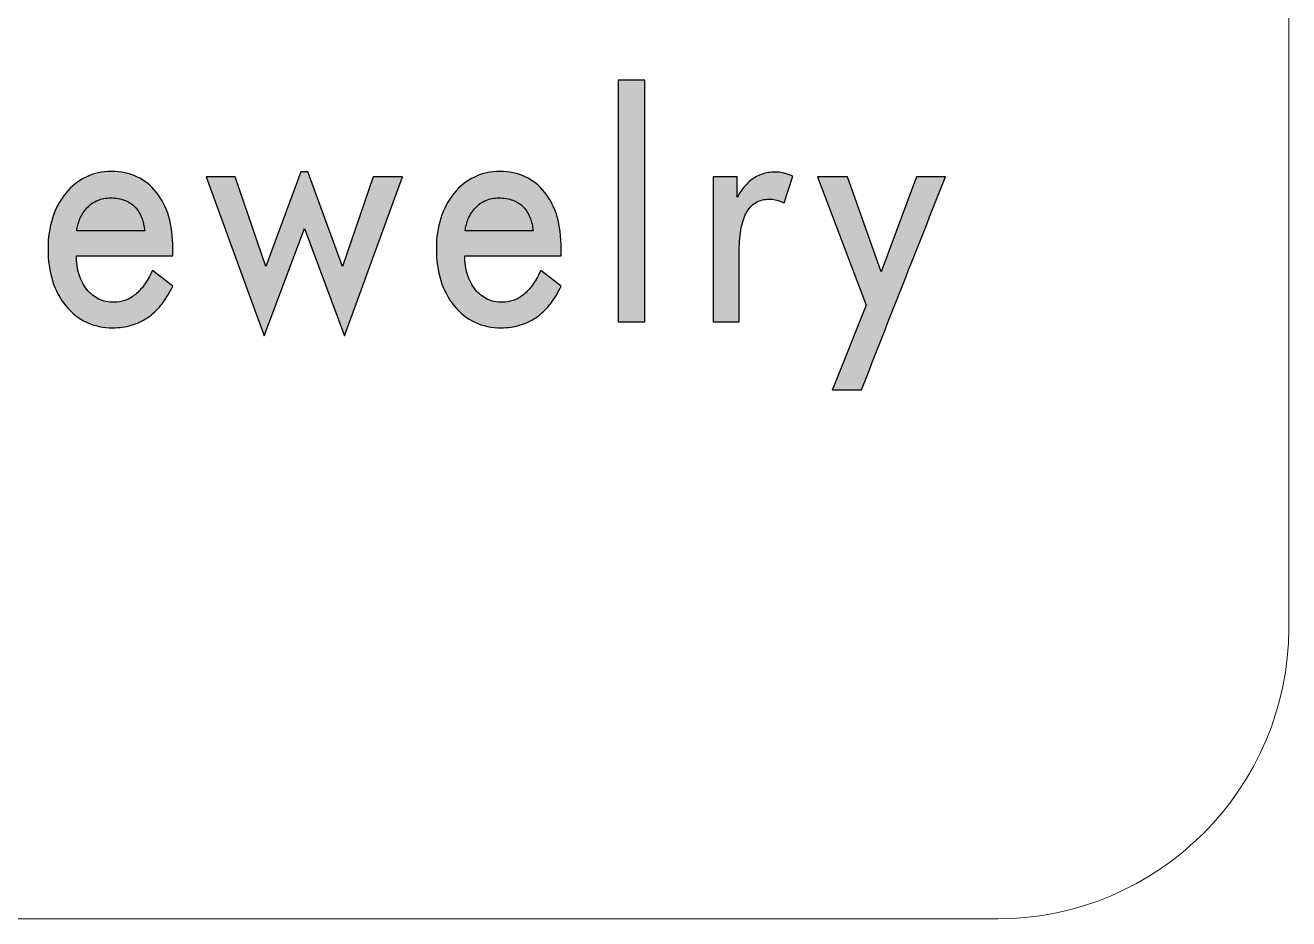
# Model space of a CAD drawing. Header units: millimetres. Extents: x -87.7 to -37.9, y -26.6 to 23.2.
# Drawn here: x -55.18 to -37.85, y -26.61 to -14.36 of the extents above; entities that cross this region are included whole.
import ezdxf

# ---------------------------------------------------------------- set-up
doc = ezdxf.new("R2010")
doc.units = ezdxf.units.MM
doc.header["$MEASUREMENT"] = 0
doc.layers.add('Layer 1', color=7, linetype='Continuous')

msp = doc.modelspace()

# ---------------------------------------------------------------- hatches: boundary and pattern name
at = {"layer": 'Layer 1', "true_color": 0x363435}
h = msp.add_hatch(color=250, dxfattribs=at)
edge = h.paths.add_edge_path()
edge.add_spline(control_points=[(-47.014, -15.1109), (-47.014, -15.1109), (-46.6844, -15.1109), (-46.6844, -15.1109), (-46.6844, -15.1109), (-46.6844, -18.4257), (-46.6844, -18.4257), (-46.6844, -18.4257), (-47.052, -18.4257), (-47.052, -18.4257), (-47.052, -18.4257), (-47.052, -15.1109), (-47.052, -15.1109), (-47.052, -15.1109), (-47.014, -15.1109), (-47.014, -15.1109)], knot_values=[0, 0, 0, 0, 0.2, 0.2, 0.2, 0.4, 0.4, 0.4, 0.6, 0.6, 0.6, 0.8, 0.8, 0.8, 1, 1, 1, 1], degree=3, periodic=1)
h = msp.add_hatch(color=250, dxfattribs=at)
edge = h.paths.add_edge_path()
edge.add_spline(control_points=[(-53.197, -17.5188), (-53.197, -17.5188), (-54.4816, -17.5188), (-54.4816, -17.5188), (-54.4809, -17.614), (-54.4688, -17.7), (-54.4452, -17.7765), (-54.4212, -17.8543), (-54.3852, -17.9232), (-54.3373, -17.9825), (-54.2899, -18.0409), (-54.2352, -18.0849), (-54.1738, -18.1139), (-54.1125, -18.143), (-54.0434, -18.1575), (-53.9669, -18.1575), (-53.9152, -18.1575), (-53.866, -18.1495), (-53.8198, -18.1336), (-53.7732, -18.1178), (-53.7288, -18.0937), (-53.6874, -18.0618), (-53.6451, -18.0294), (-53.6047, -17.9882), (-53.567, -17.9389), (-53.5286, -17.8889), (-53.4927, -17.8301), (-53.4593, -17.7627), (-53.4593, -17.7627), (-53.4387, -17.7213), (-53.4387, -17.7213), (-53.4387, -17.7213), (-53.1607, -17.9354), (-53.1607, -17.9354), (-53.1607, -17.9354), (-53.1742, -17.9631), (-53.1742, -17.9631), (-53.2174, -18.0521), (-53.2669, -18.1305), (-53.3223, -18.198), (-53.3782, -18.2661), (-53.4405, -18.3232), (-53.5082, -18.3689), (-53.5762, -18.4148), (-53.6502, -18.4496), (-53.7294, -18.4726), (-53.8082, -18.4956), (-53.8927, -18.5071), (-53.9816, -18.5071), (-54.1142, -18.5071), (-54.2347, -18.4818), (-54.3426, -18.4314), (-54.4505, -18.381), (-54.5459, -18.3053), (-54.6276, -18.2046), (-54.7088, -18.1049), (-54.7701, -17.9893), (-54.8107, -17.8586), (-54.8509, -17.7287), (-54.8712, -17.5838), (-54.8712, -17.4243), (-54.8712, -17.2708), (-54.8511, -17.1308), (-54.8112, -17.0045), (-54.771, -16.8776), (-54.7102, -16.7642), (-54.6294, -16.6649), (-54.5479, -16.5651), (-54.4543, -16.4898), (-54.3493, -16.4398), (-54.2443, -16.3897), (-54.1277, -16.3645), (-53.9998, -16.3645), (-53.7411, -16.3645), (-53.5353, -16.4601), (-53.3837, -16.6508), (-53.3087, -16.745), (-53.2522, -16.8568), (-53.2147, -16.9851), (-53.1776, -17.1121), (-53.159, -17.2559), (-53.159, -17.4158), (-53.159, -17.4158), (-53.159, -17.5188), (-53.159, -17.5188), (-53.159, -17.5188), (-53.197, -17.5188), (-53.197, -17.5188)], knot_values=[0, 0, 0, 0, 0.0344828, 0.0344828, 0.0344828, 0.0689655, 0.0689655, 0.0689655, 0.1034483, 0.1034483, 0.1034483, 0.137931, 0.137931, 0.137931, 0.1724138, 0.1724138, 0.1724138, 0.2068966, 0.2068966, 0.2068966, 0.2413793, 0.2413793, 0.2413793, 0.2758621, 0.2758621, 0.2758621, 0.3103448, 0.3103448, 0.3103448, 0.3448276, 0.3448276, 0.3448276, 0.3793103, 0.3793103, 0.3793103, 0.4137931, 0.4137931, 0.4137931, 0.4482759, 0.4482759, 0.4482759, 0.4827586, 0.4827586, 0.4827586, 0.5172414, 0.5172414, 0.5172414, 0.5517241, 0.5517241, 0.5517241, 0.5862069, 0.5862069, 0.5862069, 0.6206897, 0.6206897, 0.6206897, 0.6551724, 0.6551724, 0.6551724, 0.6896552, 0.6896552, 0.6896552, 0.7241379, 0.7241379, 0.7241379, 0.7586207, 0.7586207, 0.7586207, 0.7931034, 0.7931034, 0.7931034, 0.8275862, 0.8275862, 0.8275862, 0.862069, 0.862069, 0.862069, 0.8965517, 0.8965517, 0.8965517, 0.9310345, 0.9310345, 0.9310345, 0.9655172, 0.9655172, 0.9655172, 1, 1, 1, 1], degree=3, periodic=1)
h = msp.add_hatch(color=250, dxfattribs=at)
edge = h.paths.add_edge_path()
edge.add_spline(control_points=[(-51.2971, -16.3938), (-51.2971, -16.3938), (-50.8338, -17.666), (-50.8338, -17.666), (-50.8338, -17.666), (-50.4113, -16.4376), (-50.4113, -16.4376), (-50.4113, -16.4376), (-50.009, -16.4376), (-50.009, -16.4376), (-50.009, -16.4376), (-50.8051, -18.6158), (-50.8051, -18.6158), (-50.8051, -18.6158), (-51.3545, -17.1477), (-51.3545, -17.1477), (-51.3545, -17.1477), (-51.9041, -18.6158), (-51.9041, -18.6158), (-51.9041, -18.6158), (-52.702, -16.4376), (-52.702, -16.4376), (-52.702, -16.4376), (-52.3035, -16.4376), (-52.3035, -16.4376), (-52.3035, -16.4376), (-51.8839, -17.6664), (-51.8839, -17.6664), (-51.8839, -17.6664), (-51.4046, -16.3687), (-51.4046, -16.3687), (-51.4046, -16.3687), (-51.3062, -16.3687), (-51.3062, -16.3687), (-51.3062, -16.3687), (-51.2971, -16.3938), (-51.2971, -16.3938)], knot_values=[0, 0, 0, 0, 0.0833333, 0.0833333, 0.0833333, 0.1666667, 0.1666667, 0.1666667, 0.25, 0.25, 0.25, 0.3333333, 0.3333333, 0.3333333, 0.4166667, 0.4166667, 0.4166667, 0.5, 0.5, 0.5, 0.5833333, 0.5833333, 0.5833333, 0.6666667, 0.6666667, 0.6666667, 0.75, 0.75, 0.75, 0.8333333, 0.8333333, 0.8333333, 0.9166667, 0.9166667, 0.9166667, 1, 1, 1, 1], degree=3, periodic=1)
h = msp.add_hatch(color=250, dxfattribs=at)
edge = h.paths.add_edge_path()
edge.add_spline(control_points=[(-47.87, -17.5188), (-47.87, -17.5188), (-49.1545, -17.5188), (-49.1545, -17.5188), (-49.1538, -17.614), (-49.1417, -17.7), (-49.1181, -17.7765), (-49.094, -17.8544), (-49.058, -17.9232), (-49.0099, -17.9825), (-48.9624, -18.041), (-48.9079, -18.0849), (-48.8467, -18.1139), (-48.7856, -18.1428), (-48.7165, -18.1575), (-48.6398, -18.1575), (-48.588, -18.1575), (-48.5387, -18.1495), (-48.4924, -18.1336), (-48.4458, -18.1177), (-48.4014, -18.0935), (-48.3599, -18.0617), (-48.3176, -18.0293), (-48.2773, -17.9881), (-48.2394, -17.9386), (-48.2012, -17.8886), (-48.1652, -17.8299), (-48.1319, -17.7627), (-48.1319, -17.7627), (-48.1113, -17.7212), (-48.1113, -17.7212), (-48.1113, -17.7212), (-47.8337, -17.9354), (-47.8337, -17.9354), (-47.8337, -17.9354), (-47.8472, -17.9631), (-47.8472, -17.9631), (-47.8901, -18.0519), (-47.9394, -18.1301), (-47.9947, -18.1976), (-48.0506, -18.2658), (-48.1129, -18.3231), (-48.1807, -18.3689), (-48.2492, -18.4149), (-48.3231, -18.4497), (-48.4023, -18.4726), (-48.4812, -18.4956), (-48.5656, -18.5071), (-48.6545, -18.5071), (-48.7868, -18.5071), (-48.9072, -18.4818), (-49.0152, -18.4313), (-49.1229, -18.3809), (-49.2182, -18.3052), (-49.3002, -18.2047), (-49.3816, -18.1051), (-49.4428, -17.9897), (-49.4835, -17.8588), (-49.5238, -17.729), (-49.5441, -17.5839), (-49.5441, -17.4243), (-49.5441, -17.2708), (-49.5239, -17.1308), (-49.484, -17.0045), (-49.4435, -16.8774), (-49.3829, -16.7641), (-49.3023, -16.6649), (-49.2208, -16.5651), (-49.1273, -16.4898), (-49.0222, -16.4398), (-48.9172, -16.3897), (-48.8007, -16.3645), (-48.6728, -16.3645), (-48.4133, -16.3645), (-48.2082, -16.4601), (-48.0567, -16.6508), (-47.9815, -16.745), (-47.9251, -16.8565), (-47.8877, -16.9848), (-47.8506, -17.1119), (-47.832, -17.2559), (-47.832, -17.4158), (-47.832, -17.4158), (-47.832, -17.5188), (-47.832, -17.5188), (-47.832, -17.5188), (-47.87, -17.5188), (-47.87, -17.5188)], knot_values=[0, 0, 0, 0, 0.0344828, 0.0344828, 0.0344828, 0.0689655, 0.0689655, 0.0689655, 0.1034483, 0.1034483, 0.1034483, 0.137931, 0.137931, 0.137931, 0.1724138, 0.1724138, 0.1724138, 0.2068966, 0.2068966, 0.2068966, 0.2413793, 0.2413793, 0.2413793, 0.2758621, 0.2758621, 0.2758621, 0.3103448, 0.3103448, 0.3103448, 0.3448276, 0.3448276, 0.3448276, 0.3793103, 0.3793103, 0.3793103, 0.4137931, 0.4137931, 0.4137931, 0.4482759, 0.4482759, 0.4482759, 0.4827586, 0.4827586, 0.4827586, 0.5172414, 0.5172414, 0.5172414, 0.5517241, 0.5517241, 0.5517241, 0.5862069, 0.5862069, 0.5862069, 0.6206897, 0.6206897, 0.6206897, 0.6551724, 0.6551724, 0.6551724, 0.6896552, 0.6896552, 0.6896552, 0.7241379, 0.7241379, 0.7241379, 0.7586207, 0.7586207, 0.7586207, 0.7931034, 0.7931034, 0.7931034, 0.8275862, 0.8275862, 0.8275862, 0.862069, 0.862069, 0.862069, 0.8965517, 0.8965517, 0.8965517, 0.9310345, 0.9310345, 0.9310345, 0.9655172, 0.9655172, 0.9655172, 1, 1, 1, 1], degree=3, periodic=1)
h = msp.add_hatch(color=250, dxfattribs=at)
edge = h.paths.add_edge_path()
edge.add_spline(control_points=[(-45.7473, -18.3877), (-45.7473, -18.3877), (-45.7473, -16.4376), (-45.7473, -16.4376), (-45.7473, -16.4376), (-45.4177, -16.4376), (-45.4177, -16.4376), (-45.4177, -16.4376), (-45.4177, -16.7163), (-45.4177, -16.7163), (-45.4015, -16.6883), (-45.385, -16.6621), (-45.3684, -16.638), (-45.3257, -16.576), (-45.2814, -16.5259), (-45.2356, -16.4881), (-45.1888, -16.4498), (-45.1368, -16.4208), (-45.08, -16.4017), (-45.0235, -16.3826), (-44.962, -16.3729), (-44.896, -16.3729), (-44.896, -16.3729), (-44.8421, -16.3755), (-44.8421, -16.3755), (-44.8421, -16.3755), (-44.7895, -16.3834), (-44.7895, -16.3834), (-44.7895, -16.3834), (-44.7393, -16.3958), (-44.7393, -16.3958), (-44.7393, -16.3958), (-44.6557, -16.4261), (-44.6557, -16.4261), (-44.6557, -16.4261), (-44.7733, -16.7928), (-44.7733, -16.7928), (-44.7733, -16.7928), (-44.8564, -16.7628), (-44.8564, -16.7628), (-44.8564, -16.7628), (-44.8983, -16.7519), (-44.8983, -16.7519), (-44.8983, -16.7519), (-44.9362, -16.7456), (-44.9362, -16.7456), (-44.9362, -16.7456), (-44.9743, -16.7436), (-44.9743, -16.7436), (-45.0433, -16.7436), (-45.1035, -16.7577), (-45.1541, -16.7855), (-45.2045, -16.8133), (-45.2469, -16.8557), (-45.281, -16.9121), (-45.3165, -16.9705), (-45.3433, -17.0447), (-45.3612, -17.1342), (-45.3794, -17.225), (-45.3885, -17.3323), (-45.3885, -17.4556), (-45.3885, -17.4556), (-45.3885, -18.4257), (-45.3885, -18.4257), (-45.3885, -18.4257), (-45.7473, -18.4257), (-45.7473, -18.4257), (-45.7473, -18.4257), (-45.7473, -18.3877), (-45.7473, -18.3877)], knot_values=[0, 0, 0, 0, 0.0434783, 0.0434783, 0.0434783, 0.0869565, 0.0869565, 0.0869565, 0.1304348, 0.1304348, 0.1304348, 0.173913, 0.173913, 0.173913, 0.2173913, 0.2173913, 0.2173913, 0.2608696, 0.2608696, 0.2608696, 0.3043478, 0.3043478, 0.3043478, 0.3478261, 0.3478261, 0.3478261, 0.3913043, 0.3913043, 0.3913043, 0.4347826, 0.4347826, 0.4347826, 0.4782609, 0.4782609, 0.4782609, 0.5217391, 0.5217391, 0.5217391, 0.5652174, 0.5652174, 0.5652174, 0.6086957, 0.6086957, 0.6086957, 0.6521739, 0.6521739, 0.6521739, 0.6956522, 0.6956522, 0.6956522, 0.7391304, 0.7391304, 0.7391304, 0.7826087, 0.7826087, 0.7826087, 0.826087, 0.826087, 0.826087, 0.8695652, 0.8695652, 0.8695652, 0.9130435, 0.9130435, 0.9130435, 0.9565217, 0.9565217, 0.9565217, 1, 1, 1, 1], degree=3, periodic=1)
h = msp.add_hatch(color=250, dxfattribs=at)
edge = h.paths.add_edge_path()
edge.add_spline(control_points=[(-44.0934, -19.3054), (-44.0934, -19.3054), (-43.6464, -18.199), (-43.6464, -18.199), (-43.6464, -18.199), (-44.3155, -16.4376), (-44.3155, -16.4376), (-44.3155, -16.4376), (-43.9032, -16.4376), (-43.9032, -16.4376), (-43.9032, -16.4376), (-43.444, -17.7376), (-43.444, -17.7376), (-43.444, -17.7376), (-42.9569, -16.4376), (-42.9569, -16.4376), (-42.9569, -16.4376), (-42.5613, -16.4376), (-42.5613, -16.4376), (-42.9455, -17.4103), (-43.3306, -18.3834), (-43.7114, -19.3574), (-43.7114, -19.3574), (-44.1143, -19.3574), (-44.1143, -19.3574), (-44.1143, -19.3574), (-44.0934, -19.3054), (-44.0934, -19.3054)], knot_values=[0, 0, 0, 0, 0.1111111, 0.1111111, 0.1111111, 0.2222222, 0.2222222, 0.2222222, 0.3333333, 0.3333333, 0.3333333, 0.4444444, 0.4444444, 0.4444444, 0.5555556, 0.5555556, 0.5555556, 0.6666667, 0.6666667, 0.6666667, 0.7777778, 0.7777778, 0.7777778, 0.8888889, 0.8888889, 0.8888889, 1, 1, 1, 1], degree=3, periodic=1)
h = msp.add_hatch(color=250, dxfattribs=at)
edge = h.paths.add_edge_path()
edge.add_spline(control_points=[(-53.5448, -17.1776), (-53.5512, -17.1134), (-53.5641, -17.0558), (-53.5831, -17.0049), (-53.6058, -16.9447), (-53.6375, -16.8935), (-53.6779, -16.8517), (-53.718, -16.8104), (-53.7658, -16.7792), (-53.8207, -16.7585), (-53.8763, -16.7375), (-53.9405, -16.7268), (-54.0125, -16.7268), (-54.0769, -16.7268), (-54.1358, -16.7378), (-54.1886, -16.7596), (-54.2414, -16.7814), (-54.2894, -16.8144), (-54.3319, -16.8583), (-54.3748, -16.9025), (-54.4088, -16.9545), (-54.4337, -17.0139), (-54.4542, -17.0632), (-54.4689, -17.1179), (-54.4772, -17.1776), (-54.4772, -17.1776), (-53.5448, -17.1776), (-53.5448, -17.1776)], knot_values=[0, 0, 0, 0, 0.1111111, 0.1111111, 0.1111111, 0.2222222, 0.2222222, 0.2222222, 0.3333333, 0.3333333, 0.3333333, 0.4444444, 0.4444444, 0.4444444, 0.5555556, 0.5555556, 0.5555556, 0.6666667, 0.6666667, 0.6666667, 0.7777778, 0.7777778, 0.7777778, 0.8888889, 0.8888889, 0.8888889, 1, 1, 1, 1], degree=3, periodic=1)
h = msp.add_hatch(color=250, dxfattribs=at)
edge = h.paths.add_edge_path()
edge.add_spline(control_points=[(-48.2174, -17.1776), (-48.2238, -17.1134), (-48.2367, -17.0558), (-48.2557, -17.0049), (-48.2784, -16.9447), (-48.3101, -16.8935), (-48.3504, -16.8517), (-48.3905, -16.8105), (-48.4382, -16.7794), (-48.4932, -16.7586), (-48.549, -16.7374), (-48.6133, -16.7268), (-48.6855, -16.7268), (-48.7498, -16.7268), (-48.8087, -16.7377), (-48.8615, -16.7596), (-48.9143, -16.7814), (-48.9622, -16.8143), (-49.0046, -16.8581), (-49.0474, -16.9024), (-49.0815, -16.9545), (-49.1064, -17.0139), (-49.1269, -17.0632), (-49.1416, -17.1179), (-49.15, -17.1776), (-49.15, -17.1776), (-48.2174, -17.1776), (-48.2174, -17.1776)], knot_values=[0, 0, 0, 0, 0.1111111, 0.1111111, 0.1111111, 0.2222222, 0.2222222, 0.2222222, 0.3333333, 0.3333333, 0.3333333, 0.4444444, 0.4444444, 0.4444444, 0.5555556, 0.5555556, 0.5555556, 0.6666667, 0.6666667, 0.6666667, 0.7777778, 0.7777778, 0.7777778, 0.8888889, 0.8888889, 0.8888889, 1, 1, 1, 1], degree=3, periodic=1)

# ---------------------------------------------------------------- linework, layer by layer
at = {"layer": 'Layer 1', "color": 250, "lineweight": 18}
msp.add_open_spline([(-83.6677, 23.192), (-83.6677, 23.192), (-41.8353, 23.192), (-41.8353, 23.192), (-39.6442, 23.192), (-37.8515, 21.3993), (-37.8515, 19.2081), (-37.8515, 19.2081), (-37.8515, -22.6241), (-37.8515, -22.6241), (-37.8515, -24.8153), (-39.6442, -26.608), (-41.8353, -26.608), (-41.8353, -26.608), (-83.6677, -26.608), (-83.6677, -26.608), (-85.8588, -26.608), (-87.6515, -24.8153), (-87.6515, -22.6241), (-87.6515, -22.6241), (-87.6515, 19.2081), (-87.6515, 19.2081), (-87.6515, 21.3993), (-85.8588, 23.192), (-83.6677, 23.192)], degree=3, knots=[0, 0, 0, 0, 0.125, 0.125, 0.125, 0.25, 0.25, 0.25, 0.375, 0.375, 0.375, 0.5, 0.5, 0.5, 0.625, 0.625, 0.625, 0.75, 0.75, 0.75, 0.875, 0.875, 0.875, 1, 1, 1, 1], dxfattribs=at)
at = {"layer": 'Layer 1', "color": 250}
for points, knots in [([(-47.014, -15.1109), (-47.014, -15.1109), (-46.6844, -15.1109), (-46.6844, -15.1109), (-46.6844, -15.1109), (-46.6844, -18.4257), (-46.6844, -18.4257), (-46.6844, -18.4257), (-47.052, -18.4257), (-47.052, -18.4257), (-47.052, -18.4257), (-47.052, -15.1109), (-47.052, -15.1109), (-47.052, -15.1109), (-47.014, -15.1109), (-47.014, -15.1109)], [0, 0, 0, 0, 0.2, 0.2, 0.2, 0.4, 0.4, 0.4, 0.6, 0.6, 0.6, 0.8, 0.8, 0.8, 1, 1, 1, 1]), ([(-53.197, -17.5188), (-53.197, -17.5188), (-54.4816, -17.5188), (-54.4816, -17.5188), (-54.4809, -17.614), (-54.4688, -17.7), (-54.4452, -17.7765), (-54.4212, -17.8543), (-54.3852, -17.9232), (-54.3373, -17.9825), (-54.2899, -18.0409), (-54.2352, -18.0849), (-54.1738, -18.1139), (-54.1125, -18.143), (-54.0434, -18.1575), (-53.9669, -18.1575), (-53.9152, -18.1575), (-53.866, -18.1495), (-53.8198, -18.1336), (-53.7732, -18.1178), (-53.7288, -18.0937), (-53.6874, -18.0618), (-53.6451, -18.0294), (-53.6047, -17.9882), (-53.567, -17.9389), (-53.5286, -17.8889), (-53.4927, -17.8301), (-53.4593, -17.7627), (-53.4593, -17.7627), (-53.4387, -17.7213), (-53.4387, -17.7213), (-53.4387, -17.7213), (-53.1607, -17.9354), (-53.1607, -17.9354), (-53.1607, -17.9354), (-53.1742, -17.9631), (-53.1742, -17.9631), (-53.2174, -18.0521), (-53.2669, -18.1305), (-53.3223, -18.198), (-53.3782, -18.2661), (-53.4405, -18.3232), (-53.5082, -18.3689), (-53.5762, -18.4148), (-53.6502, -18.4496), (-53.7294, -18.4726), (-53.8082, -18.4956), (-53.8927, -18.5071), (-53.9816, -18.5071), (-54.1142, -18.5071), (-54.2347, -18.4818), (-54.3426, -18.4314), (-54.4505, -18.381), (-54.5459, -18.3053), (-54.6276, -18.2046), (-54.7088, -18.1049), (-54.7701, -17.9893), (-54.8107, -17.8586), (-54.8509, -17.7287), (-54.8712, -17.5838), (-54.8712, -17.4243), (-54.8712, -17.2708), (-54.8511, -17.1308), (-54.8112, -17.0045), (-54.771, -16.8776), (-54.7102, -16.7642), (-54.6294, -16.6649), (-54.5479, -16.5651), (-54.4543, -16.4898), (-54.3493, -16.4398), (-54.2443, -16.3897), (-54.1277, -16.3645), (-53.9998, -16.3645), (-53.7411, -16.3645), (-53.5353, -16.4601), (-53.3837, -16.6508), (-53.3087, -16.745), (-53.2522, -16.8568), (-53.2147, -16.9851), (-53.1776, -17.1121), (-53.159, -17.2559), (-53.159, -17.4158), (-53.159, -17.4158), (-53.159, -17.5188), (-53.159, -17.5188), (-53.159, -17.5188), (-53.197, -17.5188), (-53.197, -17.5188)], [0, 0, 0, 0, 0.0344828, 0.0344828, 0.0344828, 0.0689655, 0.0689655, 0.0689655, 0.1034483, 0.1034483, 0.1034483, 0.137931, 0.137931, 0.137931, 0.1724138, 0.1724138, 0.1724138, 0.2068966, 0.2068966, 0.2068966, 0.2413793, 0.2413793, 0.2413793, 0.2758621, 0.2758621, 0.2758621, 0.3103448, 0.3103448, 0.3103448, 0.3448276, 0.3448276, 0.3448276, 0.3793103, 0.3793103, 0.3793103, 0.4137931, 0.4137931, 0.4137931, 0.4482759, 0.4482759, 0.4482759, 0.4827586, 0.4827586, 0.4827586, 0.5172414, 0.5172414, 0.5172414, 0.5517241, 0.5517241, 0.5517241, 0.5862069, 0.5862069, 0.5862069, 0.6206897, 0.6206897, 0.6206897, 0.6551724, 0.6551724, 0.6551724, 0.6896552, 0.6896552, 0.6896552, 0.7241379, 0.7241379, 0.7241379, 0.7586207, 0.7586207, 0.7586207, 0.7931034, 0.7931034, 0.7931034, 0.8275862, 0.8275862, 0.8275862, 0.862069, 0.862069, 0.862069, 0.8965517, 0.8965517, 0.8965517, 0.9310345, 0.9310345, 0.9310345, 0.9655172, 0.9655172, 0.9655172, 1, 1, 1, 1]), ([(-51.2971, -16.3938), (-51.2971, -16.3938), (-50.8338, -17.666), (-50.8338, -17.666), (-50.8338, -17.666), (-50.4113, -16.4376), (-50.4113, -16.4376), (-50.4113, -16.4376), (-50.009, -16.4376), (-50.009, -16.4376), (-50.009, -16.4376), (-50.8051, -18.6158), (-50.8051, -18.6158), (-50.8051, -18.6158), (-51.3545, -17.1477), (-51.3545, -17.1477), (-51.3545, -17.1477), (-51.9041, -18.6158), (-51.9041, -18.6158), (-51.9041, -18.6158), (-52.702, -16.4376), (-52.702, -16.4376), (-52.702, -16.4376), (-52.3035, -16.4376), (-52.3035, -16.4376), (-52.3035, -16.4376), (-51.8839, -17.6664), (-51.8839, -17.6664), (-51.8839, -17.6664), (-51.4046, -16.3687), (-51.4046, -16.3687), (-51.4046, -16.3687), (-51.3062, -16.3687), (-51.3062, -16.3687), (-51.3062, -16.3687), (-51.2971, -16.3938), (-51.2971, -16.3938)], [0, 0, 0, 0, 0.0833333, 0.0833333, 0.0833333, 0.1666667, 0.1666667, 0.1666667, 0.25, 0.25, 0.25, 0.3333333, 0.3333333, 0.3333333, 0.4166667, 0.4166667, 0.4166667, 0.5, 0.5, 0.5, 0.5833333, 0.5833333, 0.5833333, 0.6666667, 0.6666667, 0.6666667, 0.75, 0.75, 0.75, 0.8333333, 0.8333333, 0.8333333, 0.9166667, 0.9166667, 0.9166667, 1, 1, 1, 1]), ([(-47.87, -17.5188), (-47.87, -17.5188), (-49.1545, -17.5188), (-49.1545, -17.5188), (-49.1538, -17.614), (-49.1417, -17.7), (-49.1181, -17.7765), (-49.094, -17.8544), (-49.058, -17.9232), (-49.0099, -17.9825), (-48.9624, -18.041), (-48.9079, -18.0849), (-48.8467, -18.1139), (-48.7856, -18.1428), (-48.7165, -18.1575), (-48.6398, -18.1575), (-48.588, -18.1575), (-48.5387, -18.1495), (-48.4924, -18.1336), (-48.4458, -18.1177), (-48.4014, -18.0935), (-48.3599, -18.0617), (-48.3176, -18.0293), (-48.2773, -17.9881), (-48.2394, -17.9386), (-48.2012, -17.8886), (-48.1652, -17.8299), (-48.1319, -17.7627), (-48.1319, -17.7627), (-48.1113, -17.7212), (-48.1113, -17.7212), (-48.1113, -17.7212), (-47.8337, -17.9354), (-47.8337, -17.9354), (-47.8337, -17.9354), (-47.8472, -17.9631), (-47.8472, -17.9631), (-47.8901, -18.0519), (-47.9394, -18.1301), (-47.9947, -18.1976), (-48.0506, -18.2658), (-48.1129, -18.3231), (-48.1807, -18.3689), (-48.2492, -18.4149), (-48.3231, -18.4497), (-48.4023, -18.4726), (-48.4812, -18.4956), (-48.5656, -18.5071), (-48.6545, -18.5071), (-48.7868, -18.5071), (-48.9072, -18.4818), (-49.0152, -18.4313), (-49.1229, -18.3809), (-49.2182, -18.3052), (-49.3002, -18.2047), (-49.3816, -18.1051), (-49.4428, -17.9897), (-49.4835, -17.8588), (-49.5238, -17.729), (-49.5441, -17.5839), (-49.5441, -17.4243), (-49.5441, -17.2708), (-49.5239, -17.1308), (-49.484, -17.0045), (-49.4435, -16.8774), (-49.3829, -16.7641), (-49.3023, -16.6649), (-49.2208, -16.5651), (-49.1273, -16.4898), (-49.0222, -16.4398), (-48.9172, -16.3897), (-48.8007, -16.3645), (-48.6728, -16.3645), (-48.4133, -16.3645), (-48.2082, -16.4601), (-48.0567, -16.6508), (-47.9815, -16.745), (-47.9251, -16.8565), (-47.8877, -16.9848), (-47.8506, -17.1119), (-47.832, -17.2559), (-47.832, -17.4158), (-47.832, -17.4158), (-47.832, -17.5188), (-47.832, -17.5188), (-47.832, -17.5188), (-47.87, -17.5188), (-47.87, -17.5188)], [0, 0, 0, 0, 0.0344828, 0.0344828, 0.0344828, 0.0689655, 0.0689655, 0.0689655, 0.1034483, 0.1034483, 0.1034483, 0.137931, 0.137931, 0.137931, 0.1724138, 0.1724138, 0.1724138, 0.2068966, 0.2068966, 0.2068966, 0.2413793, 0.2413793, 0.2413793, 0.2758621, 0.2758621, 0.2758621, 0.3103448, 0.3103448, 0.3103448, 0.3448276, 0.3448276, 0.3448276, 0.3793103, 0.3793103, 0.3793103, 0.4137931, 0.4137931, 0.4137931, 0.4482759, 0.4482759, 0.4482759, 0.4827586, 0.4827586, 0.4827586, 0.5172414, 0.5172414, 0.5172414, 0.5517241, 0.5517241, 0.5517241, 0.5862069, 0.5862069, 0.5862069, 0.6206897, 0.6206897, 0.6206897, 0.6551724, 0.6551724, 0.6551724, 0.6896552, 0.6896552, 0.6896552, 0.7241379, 0.7241379, 0.7241379, 0.7586207, 0.7586207, 0.7586207, 0.7931034, 0.7931034, 0.7931034, 0.8275862, 0.8275862, 0.8275862, 0.862069, 0.862069, 0.862069, 0.8965517, 0.8965517, 0.8965517, 0.9310345, 0.9310345, 0.9310345, 0.9655172, 0.9655172, 0.9655172, 1, 1, 1, 1]), ([(-45.7473, -18.3877), (-45.7473, -18.3877), (-45.7473, -16.4376), (-45.7473, -16.4376), (-45.7473, -16.4376), (-45.4177, -16.4376), (-45.4177, -16.4376), (-45.4177, -16.4376), (-45.4177, -16.7163), (-45.4177, -16.7163), (-45.4015, -16.6883), (-45.385, -16.6621), (-45.3684, -16.638), (-45.3257, -16.576), (-45.2814, -16.5259), (-45.2356, -16.4881), (-45.1888, -16.4498), (-45.1368, -16.4208), (-45.08, -16.4017), (-45.0235, -16.3826), (-44.962, -16.3729), (-44.896, -16.3729), (-44.896, -16.3729), (-44.8421, -16.3755), (-44.8421, -16.3755), (-44.8421, -16.3755), (-44.7895, -16.3834), (-44.7895, -16.3834), (-44.7895, -16.3834), (-44.7393, -16.3958), (-44.7393, -16.3958), (-44.7393, -16.3958), (-44.6557, -16.4261), (-44.6557, -16.4261), (-44.6557, -16.4261), (-44.7733, -16.7928), (-44.7733, -16.7928), (-44.7733, -16.7928), (-44.8564, -16.7628), (-44.8564, -16.7628), (-44.8564, -16.7628), (-44.8983, -16.7519), (-44.8983, -16.7519), (-44.8983, -16.7519), (-44.9362, -16.7456), (-44.9362, -16.7456), (-44.9362, -16.7456), (-44.9743, -16.7436), (-44.9743, -16.7436), (-45.0433, -16.7436), (-45.1035, -16.7577), (-45.1541, -16.7855), (-45.2045, -16.8133), (-45.2469, -16.8557), (-45.281, -16.9121), (-45.3165, -16.9705), (-45.3433, -17.0447), (-45.3612, -17.1342), (-45.3794, -17.225), (-45.3885, -17.3323), (-45.3885, -17.4556), (-45.3885, -17.4556), (-45.3885, -18.4257), (-45.3885, -18.4257), (-45.3885, -18.4257), (-45.7473, -18.4257), (-45.7473, -18.4257), (-45.7473, -18.4257), (-45.7473, -18.3877), (-45.7473, -18.3877)], [0, 0, 0, 0, 0.0434783, 0.0434783, 0.0434783, 0.0869565, 0.0869565, 0.0869565, 0.1304348, 0.1304348, 0.1304348, 0.173913, 0.173913, 0.173913, 0.2173913, 0.2173913, 0.2173913, 0.2608696, 0.2608696, 0.2608696, 0.3043478, 0.3043478, 0.3043478, 0.3478261, 0.3478261, 0.3478261, 0.3913043, 0.3913043, 0.3913043, 0.4347826, 0.4347826, 0.4347826, 0.4782609, 0.4782609, 0.4782609, 0.5217391, 0.5217391, 0.5217391, 0.5652174, 0.5652174, 0.5652174, 0.6086957, 0.6086957, 0.6086957, 0.6521739, 0.6521739, 0.6521739, 0.6956522, 0.6956522, 0.6956522, 0.7391304, 0.7391304, 0.7391304, 0.7826087, 0.7826087, 0.7826087, 0.826087, 0.826087, 0.826087, 0.8695652, 0.8695652, 0.8695652, 0.9130435, 0.9130435, 0.9130435, 0.9565217, 0.9565217, 0.9565217, 1, 1, 1, 1]), ([(-44.0934, -19.3054), (-44.0934, -19.3054), (-43.6464, -18.199), (-43.6464, -18.199), (-43.6464, -18.199), (-44.3155, -16.4376), (-44.3155, -16.4376), (-44.3155, -16.4376), (-43.9032, -16.4376), (-43.9032, -16.4376), (-43.9032, -16.4376), (-43.444, -17.7376), (-43.444, -17.7376), (-43.444, -17.7376), (-42.9569, -16.4376), (-42.9569, -16.4376), (-42.9569, -16.4376), (-42.5613, -16.4376), (-42.5613, -16.4376), (-42.9455, -17.4103), (-43.3306, -18.3834), (-43.7114, -19.3574), (-43.7114, -19.3574), (-44.1143, -19.3574), (-44.1143, -19.3574), (-44.1143, -19.3574), (-44.0934, -19.3054), (-44.0934, -19.3054)], [0, 0, 0, 0, 0.1111111, 0.1111111, 0.1111111, 0.2222222, 0.2222222, 0.2222222, 0.3333333, 0.3333333, 0.3333333, 0.4444444, 0.4444444, 0.4444444, 0.5555556, 0.5555556, 0.5555556, 0.6666667, 0.6666667, 0.6666667, 0.7777778, 0.7777778, 0.7777778, 0.8888889, 0.8888889, 0.8888889, 1, 1, 1, 1]), ([(-53.5448, -17.1776), (-53.5512, -17.1134), (-53.5641, -17.0558), (-53.5831, -17.0049), (-53.6058, -16.9447), (-53.6375, -16.8935), (-53.6779, -16.8517), (-53.718, -16.8104), (-53.7658, -16.7792), (-53.8207, -16.7585), (-53.8763, -16.7375), (-53.9405, -16.7268), (-54.0125, -16.7268), (-54.0769, -16.7268), (-54.1358, -16.7378), (-54.1886, -16.7596), (-54.2414, -16.7814), (-54.2894, -16.8144), (-54.3319, -16.8583), (-54.3748, -16.9025), (-54.4088, -16.9545), (-54.4337, -17.0139), (-54.4542, -17.0632), (-54.4689, -17.1179), (-54.4772, -17.1776), (-54.4772, -17.1776), (-53.5448, -17.1776), (-53.5448, -17.1776)], [0, 0, 0, 0, 0.1111111, 0.1111111, 0.1111111, 0.2222222, 0.2222222, 0.2222222, 0.3333333, 0.3333333, 0.3333333, 0.4444444, 0.4444444, 0.4444444, 0.5555556, 0.5555556, 0.5555556, 0.6666667, 0.6666667, 0.6666667, 0.7777778, 0.7777778, 0.7777778, 0.8888889, 0.8888889, 0.8888889, 1, 1, 1, 1]), ([(-48.2174, -17.1776), (-48.2238, -17.1134), (-48.2367, -17.0558), (-48.2557, -17.0049), (-48.2784, -16.9447), (-48.3101, -16.8935), (-48.3504, -16.8517), (-48.3905, -16.8105), (-48.4382, -16.7794), (-48.4932, -16.7586), (-48.549, -16.7374), (-48.6133, -16.7268), (-48.6855, -16.7268), (-48.7498, -16.7268), (-48.8087, -16.7377), (-48.8615, -16.7596), (-48.9143, -16.7814), (-48.9622, -16.8143), (-49.0046, -16.8581), (-49.0474, -16.9024), (-49.0815, -16.9545), (-49.1064, -17.0139), (-49.1269, -17.0632), (-49.1416, -17.1179), (-49.15, -17.1776), (-49.15, -17.1776), (-48.2174, -17.1776), (-48.2174, -17.1776)], [0, 0, 0, 0, 0.1111111, 0.1111111, 0.1111111, 0.2222222, 0.2222222, 0.2222222, 0.3333333, 0.3333333, 0.3333333, 0.4444444, 0.4444444, 0.4444444, 0.5555556, 0.5555556, 0.5555556, 0.6666667, 0.6666667, 0.6666667, 0.7777778, 0.7777778, 0.7777778, 0.8888889, 0.8888889, 0.8888889, 1, 1, 1, 1])]:
    msp.add_open_spline(points, degree=3, knots=knots, dxfattribs=at)

doc.saveas('drawing.dxf')
